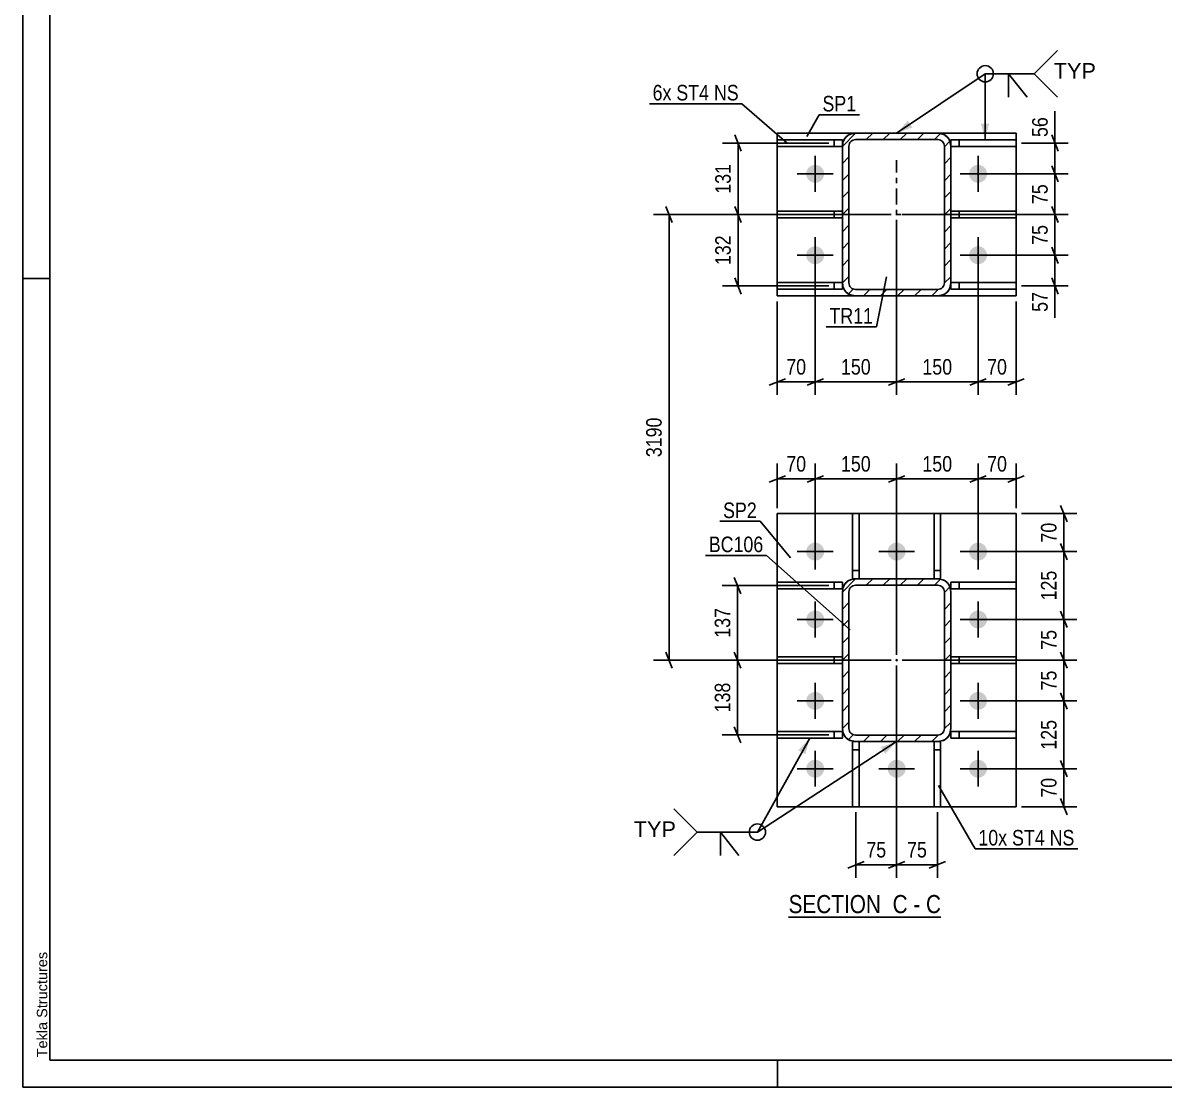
# Model space of a CAD drawing. Header units: millimetres. Extents: x -107 to 1082, y -577 to 264.
# Drawn here: x -107.2 to 103, y -577.5 to -381.4 of the extents above; entities that cross this region are included whole.
import ezdxf

# ---------------------------------------------------------------- set-up
doc = ezdxf.new("R2010")
doc.units = ezdxf.units.MM
doc.linetypes.add('DXK_LINE_DOT2', pattern=[3.9198, 1.9599, -1.9599])
doc.linetypes.add('DXK_LINE_DOT3', pattern=[5.9187, 2.979, -0.9799, 0.9799, -0.9799])
doc.styles.add('Arial', font='ARIAL.TTF', dxfattribs={"height": 0.2})
doc.styles.add('Arial Narrow', font='ARIALN.TTF', dxfattribs={"height": 0.2})

# ---------------------------------------------------------------- blocks, each defined once
blk = doc.blocks.new('Unknown-389677451-1162')
at = {"color": 5, "linetype": 'Continuous'}
for p, q in [((-107.23, 263.53), (-107.23, -577.47)), ((-102.23, 258.53), (-102.23, -572.47)), ((-102.23, -428.47), (-107.23, -428.47)), ((-102.23, -572.47), (1076.77, -572.47)), ((31.77, -577.47), (31.77, -572.47)), ((-107.23, -577.47), (1081.77, -577.47))]:
    blk.add_line(p, q, dxfattribs=at)
at = {"color": 174, "linetype": 'Continuous', "style": 'Arial'}
blk.add_text('Tekla Structures', height=1.9102, rotation=90, dxfattribs=at).set_placement((-102.73, -571.97))
blk = doc.blocks.new('Unknown-389677451-14 - 3828')
at = {"color": 6, "linetype": 'Continuous'}
blk.add_line((33.83, -546.16), (61.9, -546.16), dxfattribs=at)
at = {"color": 0, "linetype": 'Continuous'}
blk.add_wipeout([(51.94, -545.41), (51.94, -541.91), (33.83, -541.91), (33.83, -545.41)], dxfattribs=at)
at = {"color": 7, "linetype": 'Continuous', "style": 'Arial Narrow'}
blk.add_text('SECTION ', height=3.34, dxfattribs=at).set_placement((33.83, -545.41))
at = {"color": 0, "linetype": 'Continuous'}
blk.add_wipeout([(55.76, -545.41), (55.76, -541.91), (52.99, -541.91), (52.99, -545.41)], dxfattribs=at)
at = {"color": 7, "linetype": 'Continuous', "style": 'Arial Narrow'}
blk.add_text('C', height=3.34, dxfattribs=at).set_placement((52.99, -545.41))
at = {"color": 0, "linetype": 'Continuous'}
blk.add_wipeout([(58.09, -545.41), (58.09, -541.91), (56.81, -541.91), (56.81, -545.41)], dxfattribs=at)
at = {"color": 7, "linetype": 'Continuous', "style": 'Arial Narrow'}
blk.add_text('-', height=3.34, dxfattribs=at).set_placement((56.81, -545.41))
at = {"color": 0, "linetype": 'Continuous'}
blk.add_wipeout([(61.9, -545.41), (61.9, -541.91), (59.14, -541.91), (59.14, -545.41)], dxfattribs=at)
at = {"color": 7, "linetype": 'Continuous', "style": 'Arial Narrow'}
blk.add_text('C', height=3.34, dxfattribs=at).set_placement((59.14, -545.41))
blk = doc.blocks.new('Part-389677451-3911 - 3828')
at = {"linetype": 'Continuous'}
h = blk.add_hatch(dxfattribs=at)
h.set_pattern_fill('', scale=0.7, style=0, pattern_type=0)
h.set_pattern_definition([(45, (43.7263, -511.4086), (-1.57154, 1.57154), [])])
h.paths.add_polyline_path([(43.73, -486.21), (43.73, -511.41), (43.91, -512.33), (44.43, -513.11), (45.21, -513.63), (46.13, -513.81), (61.33, -513.81), (62.24, -513.63), (63.02, -513.11), (63.54, -512.33), (63.73, -511.41), (63.73, -486.21), (63.54, -485.29), (63.02, -484.51), (62.24, -483.99), (61.33, -483.81), (46.13, -483.81), (45.21, -483.99), (44.43, -484.51), (43.91, -485.29)])
h.paths.add_polyline_path([(45.28, -485.36), (45.67, -485.1), (46.13, -485.01), (61.33, -485.01), (61.79, -485.1), (62.17, -485.36), (62.43, -485.75), (62.53, -486.21), (62.53, -511.41), (62.43, -511.87), (62.17, -512.26), (61.79, -512.52), (61.33, -512.61), (46.13, -512.61), (45.67, -512.52), (45.28, -512.26), (45.02, -511.87), (44.93, -511.41), (44.93, -486.21), (45.02, -485.75)])
blk.add_hatch(color=30, dxfattribs=at).paths.add_polyline_path([(53.73, -498.91, -1), (53.73, -498.71, -1)])
at = {"color": 7, "linetype": 'DXK_LINE_DOT2'}
for p, q in [((43.73, -486.21), (43.91, -485.29)), ((45.21, -483.99), (46.13, -483.81)), ((46.13, -485.01), (45.67, -485.1)), ((46.13, -483.81), (61.33, -483.81)), ((46.13, -485.01), (61.33, -485.01)), ((61.33, -483.81), (62.24, -483.99)), ((61.79, -485.1), (61.33, -485.01)), ((63.54, -485.29), (63.73, -486.21)), ((43.73, -511.41), (43.73, -486.21)), ((45.02, -485.75), (44.93, -486.21)), ((44.93, -511.41), (44.93, -486.21)), ((62.53, -486.21), (62.43, -485.75)), ((62.53, -511.41), (62.53, -486.21)), ((63.73, -511.41), (63.73, -486.21)), ((43.91, -512.33), (43.73, -511.41)), ((44.93, -511.41), (45.02, -511.87)), ((45.67, -512.52), (46.13, -512.61)), ((46.13, -512.61), (61.33, -512.61)), ((61.33, -512.61), (61.79, -512.52)), ((62.43, -511.87), (62.53, -511.41)), ((63.73, -511.41), (63.54, -512.33)), ((46.13, -513.81), (45.21, -513.63)), ((46.13, -513.81), (61.33, -513.81)), ((62.24, -513.63), (61.33, -513.81))]:
    blk.add_line(p, q, dxfattribs=at)
at = {"color": 2, "linetype": 'Continuous'}
for p, q in [((43.91, -485.29), (43.73, -486.21)), ((46.13, -483.81), (45.21, -483.99)), ((45.67, -485.1), (46.13, -485.01)), ((46.13, -483.81), (61.33, -483.81)), ((46.13, -485.01), (61.33, -485.01)), ((62.24, -483.99), (61.33, -483.81)), ((61.33, -485.01), (61.79, -485.1)), ((63.73, -486.21), (63.54, -485.29)), ((43.73, -511.41), (43.73, -486.21)), ((44.93, -486.21), (45.02, -485.75)), ((44.93, -511.41), (44.93, -486.21)), ((62.43, -485.75), (62.53, -486.21)), ((62.53, -511.41), (62.53, -486.21)), ((63.73, -511.41), (63.73, -486.21)), ((43.73, -511.41), (43.91, -512.33)), ((45.02, -511.87), (44.93, -511.41)), ((46.13, -512.61), (45.67, -512.52)), ((46.13, -512.61), (61.33, -512.61)), ((61.79, -512.52), (61.33, -512.61)), ((62.53, -511.41), (62.43, -511.87)), ((63.54, -512.33), (63.73, -511.41)), ((45.21, -513.63), (46.13, -513.81)), ((46.13, -513.81), (61.33, -513.81)), ((61.33, -513.81), (62.24, -513.63))]:
    blk.add_line(p, q, dxfattribs=at)
at = {"color": 7, "linetype": 'DXK_LINE_DOT3'}
blk.add_line((53.73, -498.81), (53.73, -498.81), dxfattribs=at)
at = {"color": 30, "linetype": 'DXK_LINE_DOT3'}
blk.add_line((53.73, -498.81), (53.73, -498.81), dxfattribs=at)
at = {"color": 30, "linetype": 'Continuous'}
blk.add_circle((53.73, -498.81), 0.1, dxfattribs=at)
at = {"color": 7, "linetype": 'DXK_LINE_DOT2'}
for centre, radius, start, end in [((46.13, -486.21), 2.4, 112.5, 157.5), ((46.13, -486.21), 1.2, 112.5, 157.5), ((61.33, -486.21), 1.2, 22.5, 67.5), ((61.33, -486.21), 2.4, 22.5, 67.5), ((46.13, -511.41), 2.4, 202.5, 247.5), ((46.13, -511.41), 1.2, 202.5, 247.5), ((61.33, -511.41), 1.2, 292.5, 337.5), ((61.33, -511.41), 2.4, 292.5, 337.5)]:
    blk.add_arc(centre, radius, start, end, dxfattribs=at)
at = {"color": 2, "linetype": 'Continuous'}
for centre, radius, start, end in [((46.13, -486.21), 2.4, 112.5, 157.5), ((46.13, -486.21), 1.2, 112.5, 157.5), ((61.33, -486.21), 1.2, 22.5, 67.5), ((61.33, -486.21), 2.4, 22.5, 67.5), ((46.13, -511.41), 2.4, 202.5, 247.5), ((46.13, -511.41), 1.2, 202.5, 247.5), ((61.33, -511.41), 1.2, 292.5, 337.5), ((61.33, -511.41), 2.4, 292.5, 337.5)]:
    blk.add_arc(centre, radius, start, end, dxfattribs=at)
blk = doc.blocks.new('Bolt-389677451-3845 - 3828')
at = {"linetype": 'Continuous'}
for points in [[(37.08, -478.81, -1), (40.38, -478.81, -1)], [(52.08, -478.81, -1), (55.38, -478.81, -1)], [(67.08, -478.81, -1), (70.38, -478.81, -1)], [(37.08, -491.31, -1), (40.38, -491.31, -1)], [(67.08, -491.31, -1), (70.38, -491.31, -1)], [(37.08, -506.31, -1), (40.38, -506.31, -1)], [(67.08, -506.31, -1), (70.38, -506.31, -1)], [(37.08, -518.81, -1), (40.38, -518.81, -1)], [(52.08, -518.81, -1), (55.38, -518.81, -1)], [(67.08, -518.81, -1), (70.38, -518.81, -1)]]:
    blk.add_hatch(color=1, dxfattribs=at).paths.add_polyline_path(points)
at = {"color": 1, "linetype": 'Continuous'}
for p, q in [((38.73, -482.11), (38.73, -475.51)), ((53.73, -482.11), (53.73, -475.51)), ((68.73, -482.11), (68.73, -475.51)), ((42.03, -478.81), (35.43, -478.81)), ((57.03, -478.81), (50.43, -478.81)), ((72.03, -478.81), (65.43, -478.81)), ((38.73, -494.61), (38.73, -488.01)), ((68.73, -494.61), (68.73, -488.01)), ((42.03, -491.31), (35.43, -491.31)), ((72.03, -491.31), (65.43, -491.31)), ((38.73, -509.61), (38.73, -503.01)), ((68.73, -509.61), (68.73, -503.01)), ((42.03, -506.31), (35.43, -506.31)), ((72.03, -506.31), (65.43, -506.31)), ((38.73, -522.11), (38.73, -515.51)), ((53.73, -522.11), (53.73, -515.51)), ((68.73, -522.11), (68.73, -515.51)), ((42.03, -518.81), (35.43, -518.81)), ((57.03, -518.81), (50.43, -518.81)), ((72.03, -518.81), (65.43, -518.81))]:
    blk.add_line(p, q, dxfattribs=at)
blk = doc.blocks.new('Part-389677451-4036 - 3828')
at = {"color": 2, "linetype": 'Continuous'}
for p, q in [((60.63, -525.81), (60.63, -513.81)), ((61.83, -513.81), (61.33, -513.81)), ((61.83, -513.81), (61.83, -525.81)), ((61.83, -525.81), (60.63, -525.81))]:
    blk.add_line(p, q, dxfattribs=at)
at = {"color": 7, "linetype": 'DXK_LINE_DOT2'}
for p, q in [((61.33, -513.81), (60.63, -513.81)), ((60.63, -515.31), (61.83, -515.31))]:
    blk.add_line(p, q, dxfattribs=at)
blk = doc.blocks.new('Bolt-389677451-3844 - 3828')
at = {"linetype": 'Continuous'}
for points in [[(37.08, -409.21, -1), (40.38, -409.21, -1)], [(67.08, -409.21, -1), (70.38, -409.21, -1)], [(37.08, -424.21, -1), (40.38, -424.21, -1)], [(67.08, -424.21, -1), (70.38, -424.21, -1)]]:
    blk.add_hatch(color=1, dxfattribs=at).paths.add_polyline_path(points)
at = {"color": 1, "linetype": 'Continuous'}
for p, q in [((38.73, -412.51), (38.73, -405.91)), ((68.73, -412.51), (68.73, -405.91)), ((35.43, -409.21), (42.03, -409.21)), ((65.43, -409.21), (72.03, -409.21)), ((38.73, -427.51), (38.73, -420.91)), ((68.73, -427.51), (68.73, -420.91)), ((35.43, -424.21), (42.03, -424.21)), ((65.43, -424.21), (72.03, -424.21))]:
    blk.add_line(p, q, dxfattribs=at)
blk = doc.blocks.new('Part-389677451-3906 - 3828')
at = {"linetype": 'Continuous'}
h = blk.add_hatch(dxfattribs=at)
h.set_pattern_fill('', scale=0.7, style=0, pattern_type=0)
h.set_pattern_definition([(45, (43.7263, -429.3086), (-1.57154, 1.57154), [])])
h.paths.add_polyline_path([(43.73, -404.11), (43.73, -429.31), (43.91, -430.23), (44.43, -431.01), (45.21, -431.53), (46.13, -431.71), (61.33, -431.71), (62.24, -431.53), (63.02, -431.01), (63.54, -430.23), (63.73, -429.31), (63.73, -404.11), (63.54, -403.19), (63.02, -402.41), (62.24, -401.89), (61.33, -401.71), (46.13, -401.71), (45.21, -401.89), (44.43, -402.41), (43.91, -403.19)])
h.paths.add_polyline_path([(45.28, -403.26), (45.67, -403), (46.13, -402.91), (61.33, -402.91), (61.79, -403), (62.17, -403.26), (62.43, -403.65), (62.53, -404.11), (62.53, -429.31), (62.43, -429.77), (62.17, -430.16), (61.79, -430.42), (61.33, -430.51), (46.13, -430.51), (45.67, -430.42), (45.28, -430.16), (45.02, -429.77), (44.93, -429.31), (44.93, -404.11), (45.02, -403.65)])
at = {"color": 7, "linetype": 'DXK_LINE_DOT2'}
for p, q in [((43.73, -404.11), (43.91, -403.19)), ((45.02, -403.65), (44.93, -404.11)), ((45.21, -401.89), (46.13, -401.71)), ((46.13, -402.91), (45.67, -403)), ((46.13, -401.71), (61.33, -401.71)), ((46.13, -402.91), (61.33, -402.91)), ((61.33, -401.71), (62.24, -401.89)), ((61.79, -403), (61.33, -402.91)), ((62.53, -404.11), (62.43, -403.65)), ((63.54, -403.19), (63.73, -404.11)), ((43.73, -429.31), (43.73, -404.11)), ((44.93, -429.31), (44.93, -404.11)), ((62.53, -429.31), (62.53, -404.11)), ((63.73, -429.31), (63.73, -404.11)), ((43.91, -430.23), (43.73, -429.31)), ((44.93, -429.31), (45.02, -429.77)), ((45.67, -430.42), (46.13, -430.51)), ((46.13, -430.51), (61.33, -430.51)), ((61.33, -430.51), (61.79, -430.42)), ((62.43, -429.77), (62.53, -429.31)), ((63.73, -429.31), (63.54, -430.23)), ((46.13, -431.71), (45.21, -431.53)), ((46.13, -431.71), (61.33, -431.71)), ((62.24, -431.53), (61.33, -431.71))]:
    blk.add_line(p, q, dxfattribs=at)
at = {"color": 2, "linetype": 'Continuous'}
for p, q in [((43.91, -403.19), (43.73, -404.11)), ((44.93, -404.11), (45.02, -403.65)), ((46.13, -401.71), (45.21, -401.89)), ((45.67, -403), (46.13, -402.91)), ((46.13, -401.71), (61.33, -401.71)), ((46.13, -402.91), (61.33, -402.91)), ((62.24, -401.89), (61.33, -401.71)), ((61.33, -402.91), (61.79, -403)), ((62.43, -403.65), (62.53, -404.11)), ((63.73, -404.11), (63.54, -403.19)), ((43.73, -429.31), (43.73, -404.11)), ((44.93, -429.31), (44.93, -404.11)), ((62.53, -429.31), (62.53, -404.11)), ((63.73, -429.31), (63.73, -404.11)), ((43.73, -429.31), (43.91, -430.23)), ((45.02, -429.77), (44.93, -429.31)), ((46.13, -430.51), (45.67, -430.42)), ((46.13, -430.51), (61.33, -430.51)), ((61.79, -430.42), (61.33, -430.51)), ((62.53, -429.31), (62.43, -429.77)), ((63.54, -430.23), (63.73, -429.31)), ((45.21, -431.53), (46.13, -431.71)), ((46.13, -431.71), (61.33, -431.71)), ((61.33, -431.71), (62.24, -431.53))]:
    blk.add_line(p, q, dxfattribs=at)
at = {"color": 7, "linetype": 'DXK_LINE_DOT3'}
for p, q in [((53.73, -426.71), (53.73, -406.71)), ((43.73, -416.71), (63.73, -416.71))]:
    blk.add_line(p, q, dxfattribs=at)
at = {"color": 7, "linetype": 'DXK_LINE_DOT2'}
for centre, radius, start, end in [((46.13, -404.11), 2.4, 112.5, 157.5), ((46.13, -404.11), 1.2, 112.5, 157.5), ((61.33, -404.11), 1.2, 22.5, 67.5), ((61.33, -404.11), 2.4, 22.5, 67.5), ((46.13, -429.31), 2.4, 202.5, 247.5), ((46.13, -429.31), 1.2, 202.5, 247.5), ((61.33, -429.31), 1.2, 292.5, 337.5), ((61.33, -429.31), 2.4, 292.5, 337.5)]:
    blk.add_arc(centre, radius, start, end, dxfattribs=at)
at = {"color": 2, "linetype": 'Continuous'}
for centre, radius, start, end in [((46.13, -404.11), 2.4, 112.5, 157.5), ((46.13, -404.11), 1.2, 112.5, 157.5), ((61.33, -404.11), 1.2, 22.5, 67.5), ((61.33, -404.11), 2.4, 22.5, 67.5), ((46.13, -429.31), 2.4, 202.5, 247.5), ((46.13, -429.31), 1.2, 202.5, 247.5), ((61.33, -429.31), 1.2, 292.5, 337.5), ((61.33, -429.31), 2.4, 292.5, 337.5)]:
    blk.add_arc(centre, radius, start, end, dxfattribs=at)
blk = doc.blocks.new('Part-389677451-3938 - 3828')
at = {"color": 2, "linetype": 'Continuous'}
for p, q in [((75.73, -429.26), (63.73, -429.26)), ((63.73, -430.46), (63.73, -429.31)), ((75.73, -430.46), (63.73, -430.46)), ((75.73, -429.26), (75.73, -430.46))]:
    blk.add_line(p, q, dxfattribs=at)
at = {"color": 7, "linetype": 'DXK_LINE_DOT2'}
for p, q in [((63.73, -429.31), (63.73, -429.26)), ((63.73, -429.26), (63.73, -429.31)), ((65.23, -430.46), (65.23, -429.26))]:
    blk.add_line(p, q, dxfattribs=at)
blk = doc.blocks.new('Part-389677451-3943 - 3828')
at = {"color": 2, "linetype": 'Continuous'}
for p, q in [((75.73, -402.96), (63.73, -402.96)), ((63.73, -402.96), (63.73, -404.11)), ((75.73, -402.96), (75.73, -404.16)), ((75.73, -404.16), (63.73, -404.16))]:
    blk.add_line(p, q, dxfattribs=at)
at = {"color": 7, "linetype": 'DXK_LINE_DOT2'}
for p, q in [((65.23, -404.16), (65.23, -402.96)), ((63.73, -404.11), (63.73, -404.16))]:
    blk.add_line(p, q, dxfattribs=at)
blk = doc.blocks.new('Part-389677451-3948 - 3828')
at = {"color": 2, "linetype": 'Continuous'}
for p, q in [((75.73, -416.11), (63.73, -416.11)), ((75.73, -416.11), (75.73, -417.31)), ((75.73, -417.31), (63.73, -417.31))]:
    blk.add_line(p, q, dxfattribs=at)
at = {"color": 7, "linetype": 'DXK_LINE_DOT2'}
for p, q in [((63.73, -417.31), (63.73, -416.11)), ((65.23, -417.31), (65.23, -416.11))]:
    blk.add_line(p, q, dxfattribs=at)
blk = doc.blocks.new('Part-389677451-3953 - 3828')
at = {"color": 2, "linetype": 'Continuous'}
for p, q in [((31.73, -430.46), (31.73, -429.26)), ((31.73, -429.26), (43.73, -429.26)), ((31.73, -430.46), (43.73, -430.46)), ((43.73, -430.46), (43.73, -429.31))]:
    blk.add_line(p, q, dxfattribs=at)
at = {"color": 7, "linetype": 'DXK_LINE_DOT2'}
for p, q in [((42.23, -430.46), (42.23, -429.26)), ((43.73, -429.31), (43.73, -429.26)), ((43.73, -429.26), (43.73, -429.31))]:
    blk.add_line(p, q, dxfattribs=at)
blk = doc.blocks.new('Part-389677451-3958 - 3828')
at = {"color": 2, "linetype": 'Continuous'}
for p, q in [((31.73, -404.16), (31.73, -402.96)), ((31.73, -402.96), (43.73, -402.96)), ((43.73, -402.96), (43.73, -404.11)), ((31.73, -404.16), (43.73, -404.16))]:
    blk.add_line(p, q, dxfattribs=at)
at = {"color": 7, "linetype": 'DXK_LINE_DOT2'}
for p, q in [((42.23, -404.16), (42.23, -402.96)), ((43.73, -404.11), (43.73, -404.16))]:
    blk.add_line(p, q, dxfattribs=at)
blk = doc.blocks.new('Part-389677451-3963 - 3828')
at = {"color": 2, "linetype": 'Continuous'}
for p, q in [((31.73, -417.31), (31.73, -416.11)), ((31.73, -416.11), (43.73, -416.11)), ((31.73, -417.31), (43.73, -417.31))]:
    blk.add_line(p, q, dxfattribs=at)
at = {"color": 7, "linetype": 'DXK_LINE_DOT2'}
for p, q in [((42.23, -417.31), (42.23, -416.11)), ((43.73, -417.31), (43.73, -416.11))]:
    blk.add_line(p, q, dxfattribs=at)
blk = doc.blocks.new('Part-389677451-3991 - 3828')
at = {"color": 2, "linetype": 'Continuous'}
for p, q in [((75.73, -484.46), (63.73, -484.46)), ((63.73, -485.66), (63.73, -484.46)), ((75.73, -484.46), (75.73, -485.66)), ((75.73, -485.66), (63.73, -485.66))]:
    blk.add_line(p, q, dxfattribs=at)
at = {"color": 7, "linetype": 'DXK_LINE_DOT2'}
blk.add_line((65.23, -485.66), (65.23, -484.46), dxfattribs=at)
blk = doc.blocks.new('Part-389677451-3996 - 3828')
at = {"color": 2, "linetype": 'Continuous'}
for p, q in [((75.73, -511.96), (63.73, -511.96)), ((63.73, -513.16), (63.73, -511.96)), ((75.73, -511.96), (75.73, -513.16)), ((75.73, -513.16), (63.73, -513.16))]:
    blk.add_line(p, q, dxfattribs=at)
at = {"color": 7, "linetype": 'DXK_LINE_DOT2'}
blk.add_line((65.23, -513.16), (65.23, -511.96), dxfattribs=at)
blk = doc.blocks.new('Part-389677451-4001 - 3828')
at = {"color": 2, "linetype": 'Continuous'}
for p, q in [((75.73, -498.21), (63.73, -498.21)), ((75.73, -498.21), (75.73, -499.41)), ((75.73, -499.41), (63.73, -499.41))]:
    blk.add_line(p, q, dxfattribs=at)
at = {"color": 7, "linetype": 'DXK_LINE_DOT2'}
for p, q in [((63.73, -499.41), (63.73, -498.21)), ((65.23, -499.41), (65.23, -498.21))]:
    blk.add_line(p, q, dxfattribs=at)
blk = doc.blocks.new('Part-389677451-4006 - 3828')
at = {"color": 2, "linetype": 'Continuous'}
for p, q in [((31.73, -485.66), (31.73, -484.46)), ((31.73, -484.46), (43.73, -484.46)), ((43.73, -485.66), (43.73, -484.46)), ((31.73, -485.66), (43.73, -485.66))]:
    blk.add_line(p, q, dxfattribs=at)
at = {"color": 7, "linetype": 'DXK_LINE_DOT2'}
blk.add_line((42.23, -485.66), (42.23, -484.46), dxfattribs=at)
blk = doc.blocks.new('Part-389677451-4011 - 3828')
at = {"color": 2, "linetype": 'Continuous'}
for p, q in [((31.73, -513.16), (31.73, -511.96)), ((31.73, -511.96), (43.73, -511.96)), ((43.73, -513.16), (43.73, -511.96)), ((31.73, -513.16), (43.73, -513.16))]:
    blk.add_line(p, q, dxfattribs=at)
at = {"color": 7, "linetype": 'DXK_LINE_DOT2'}
blk.add_line((42.23, -513.16), (42.23, -511.96), dxfattribs=at)
blk = doc.blocks.new('Part-389677451-4016 - 3828')
at = {"color": 2, "linetype": 'Continuous'}
for p, q in [((31.73, -499.41), (31.73, -498.21)), ((31.73, -498.21), (43.73, -498.21)), ((31.73, -499.41), (43.73, -499.41))]:
    blk.add_line(p, q, dxfattribs=at)
at = {"color": 7, "linetype": 'DXK_LINE_DOT2'}
for p, q in [((42.23, -499.41), (42.23, -498.21)), ((43.73, -499.41), (43.73, -498.21))]:
    blk.add_line(p, q, dxfattribs=at)
blk = doc.blocks.new('Part-389677451-4021 - 3828')
at = {"color": 2, "linetype": 'Continuous'}
for p, q in [((45.63, -483.81), (45.63, -471.81)), ((45.63, -471.81), (46.83, -471.81)), ((46.83, -483.81), (46.83, -471.81)), ((45.63, -483.81), (46.13, -483.81))]:
    blk.add_line(p, q, dxfattribs=at)
at = {"color": 7, "linetype": 'DXK_LINE_DOT2'}
for p, q in [((45.63, -482.31), (46.83, -482.31)), ((46.13, -483.81), (46.83, -483.81))]:
    blk.add_line(p, q, dxfattribs=at)
blk = doc.blocks.new('Part-389677451-4026 - 3828')
at = {"color": 2, "linetype": 'Continuous'}
for p, q in [((60.63, -483.81), (60.63, -471.81)), ((60.63, -471.81), (61.83, -471.81)), ((61.83, -471.81), (61.83, -483.81)), ((61.83, -483.81), (61.33, -483.81))]:
    blk.add_line(p, q, dxfattribs=at)
at = {"color": 7, "linetype": 'DXK_LINE_DOT2'}
for p, q in [((60.63, -482.31), (61.83, -482.31)), ((61.33, -483.81), (60.63, -483.81))]:
    blk.add_line(p, q, dxfattribs=at)
blk = doc.blocks.new('Part-389677451-4031 - 3828')
at = {"color": 2, "linetype": 'Continuous'}
for p, q in [((45.63, -525.81), (45.63, -513.81)), ((45.63, -513.81), (46.13, -513.81)), ((46.83, -513.81), (46.83, -525.81)), ((46.83, -525.81), (45.63, -525.81))]:
    blk.add_line(p, q, dxfattribs=at)
at = {"color": 7, "linetype": 'DXK_LINE_DOT2'}
for p, q in [((46.13, -513.81), (46.83, -513.81)), ((45.63, -515.31), (46.83, -515.31))]:
    blk.add_line(p, q, dxfattribs=at)
blk = doc.blocks.new('Part-389677451-4041 - 3828')
at = {"color": 2, "linetype": 'Continuous'}
for p, q in [((31.73, -431.71), (31.73, -401.71)), ((31.73, -401.71), (46.13, -401.71)), ((75.73, -401.71), (61.33, -401.71)), ((75.73, -431.71), (75.73, -401.71)), ((31.73, -431.71), (46.13, -431.71)), ((75.73, -431.71), (61.33, -431.71))]:
    blk.add_line(p, q, dxfattribs=at)
at = {"color": 7, "linetype": 'DXK_LINE_DOT2'}
for p, q in [((46.13, -401.71), (61.33, -401.71)), ((61.33, -431.71), (46.13, -431.71))]:
    blk.add_line(p, q, dxfattribs=at)
blk = doc.blocks.new('Part-389677451-4042 - 3828')
at = {"color": 2, "linetype": 'Continuous'}
for p, q in [((31.73, -525.81), (31.73, -471.81)), ((75.73, -471.81), (31.73, -471.81)), ((75.73, -525.81), (75.73, -471.81)), ((75.73, -525.81), (31.73, -525.81))]:
    blk.add_line(p, q, dxfattribs=at)
blk = doc.blocks.new('StraightDimension-389677451-37053 - 3828')
at = {"color": 7, "linetype": 'Continuous'}
for p, q in [((83.93, -497.31), (85.13, -500.31)), ((54.73, -498.81), (86.93, -498.81)), ((84.53, -506.31), (84.53, -498.81)), ((69.73, -506.31), (86.93, -506.31)), ((85.13, -507.81), (83.93, -504.81))]:
    blk.add_line(p, q, dxfattribs=at)
at = {"color": 0}
blk.add_wipeout([(83.78, -500.13), (79.58, -500.13), (79.58, -504.99), (83.78, -504.99)], dxfattribs=at)
at = {"color": 3, "style": 'Arial Narrow'}
blk.add_text('75', height=2.863, rotation=90.0002, dxfattribs=at).set_placement((83.18, -504.39))
blk = doc.blocks.new('StraightDimension-389677451-37051 - 3828')
at = {"color": 7, "linetype": 'Continuous'}
for p, q in [((69.73, -478.81), (86.93, -478.81)), ((85.13, -480.31), (83.93, -477.31)), ((84.53, -491.31), (84.53, -478.81)), ((83.93, -489.81), (85.13, -492.81)), ((69.73, -491.31), (86.93, -491.31))]:
    blk.add_line(p, q, dxfattribs=at)
at = {"color": 0}
blk.add_wipeout([(83.78, -481.72), (79.58, -481.72), (79.58, -488.4), (83.78, -488.4)], dxfattribs=at)
at = {"color": 3, "style": 'Arial Narrow'}
blk.add_text('125', height=2.863, rotation=90.0002, dxfattribs=at).set_placement((83.18, -487.8))
blk = doc.blocks.new('StraightDimension-389677451-4155 - 3828')
at = {"color": 7, "linetype": 'Continuous'}
for p, q in [((38.73, -425.21), (38.73, -449.95)), ((31.73, -432.71), (31.73, -449.95)), ((30.23, -448.15), (33.23, -446.95)), ((31.73, -447.55), (38.73, -447.55)), ((40.23, -446.95), (37.23, -448.15))]:
    blk.add_line(p, q, dxfattribs=at)
at = {"color": 0}
blk.add_wipeout([(37.65, -446.8), (37.65, -442.6), (32.8, -442.6), (32.8, -446.8)], dxfattribs=at)
at = {"color": 3, "style": 'Arial Narrow'}
blk.add_text('70', height=2.863, dxfattribs=at).set_placement((33.4, -446.2))
blk = doc.blocks.new('StraightDimension-389677451-4166 - 3828')
at = {"color": 7, "linetype": 'Continuous'}
for p, q in [((12.4, -418.21), (11.2, -415.21)), ((52.73, -416.71), (8.95, -416.71)), ((11.8, -498.81), (11.8, -416.71)), ((11.2, -497.31), (12.4, -500.31)), ((42.73, -498.81), (8.95, -498.81))]:
    blk.add_line(p, q, dxfattribs=at)
at = {"color": 0}
blk.add_wipeout([(11.05, -453.5), (6.85, -453.5), (6.85, -462.01), (11.05, -462.01)], dxfattribs=at)
at = {"color": 3, "style": 'Arial Narrow'}
blk.add_text('3190', height=2.863, rotation=90.0002, dxfattribs=at).set_placement((10.45, -461.41))
blk = doc.blocks.new('StraightDimension-389677451-36983 - 3828')
at = {"color": 7, "linetype": 'Continuous'}
for p, q in [((53.73, -499.81), (53.73, -538.91)), ((46.23, -526.81), (46.23, -538.91)), ((44.73, -537.11), (47.73, -535.91)), ((55.23, -535.91), (52.23, -537.11)), ((46.23, -536.51), (53.73, -536.51))]:
    blk.add_line(p, q, dxfattribs=at)
at = {"color": 0}
blk.add_wipeout([(52.4, -535.76), (52.4, -531.56), (47.55, -531.56), (47.55, -535.76)], dxfattribs=at)
at = {"color": 3, "style": 'Arial Narrow'}
blk.add_text('75', height=2.863, dxfattribs=at).set_placement((48.15, -535.16))
blk = doc.blocks.new('StraightDimension-389677451-37122 - 3828')
at = {"color": 7, "linetype": 'Continuous'}
for p, q in [((68.73, -477.81), (68.73, -462.57)), ((75.73, -470.81), (75.73, -462.57)), ((67.23, -466.02), (70.23, -464.82)), ((68.73, -465.42), (75.73, -465.42)), ((77.23, -464.82), (74.23, -466.02))]:
    blk.add_line(p, q, dxfattribs=at)
at = {"color": 0}
blk.add_wipeout([(74.65, -464.67), (74.65, -460.47), (69.8, -460.47), (69.8, -464.67)], dxfattribs=at)
at = {"color": 3, "style": 'Arial Narrow'}
blk.add_text('70', height=2.863, dxfattribs=at).set_placement((70.4, -464.07))
blk = doc.blocks.new('StraightDimension-389677451-37123 - 3828')
at = {"color": 7, "linetype": 'Continuous'}
for p, q in [((53.73, -497.81), (53.73, -462.57)), ((68.73, -477.81), (68.73, -462.57)), ((55.23, -464.82), (52.23, -466.02)), ((53.73, -465.42), (68.73, -465.42)), ((67.23, -466.02), (70.23, -464.82))]:
    blk.add_line(p, q, dxfattribs=at)
at = {"color": 0}
blk.add_wipeout([(64.57, -464.67), (64.57, -460.47), (57.88, -460.47), (57.88, -464.67)], dxfattribs=at)
at = {"color": 3, "style": 'Arial Narrow'}
blk.add_text('150', height=2.863, dxfattribs=at).set_placement((58.48, -464.07))
blk = doc.blocks.new('StraightDimension-389677451-37790 - 3828')
at = {"color": 7, "linetype": 'Continuous'}
for p, q in [((25.03, -500.31), (23.83, -497.31)), ((52.73, -498.81), (21.58, -498.81)), ((24.43, -512.56), (24.43, -498.81)), ((41.23, -512.56), (21.58, -512.56)), ((23.83, -511.06), (25.03, -514.06))]:
    blk.add_line(p, q, dxfattribs=at)
at = {"color": 0}
blk.add_wipeout([(23.68, -502.34), (19.48, -502.34), (19.48, -509.03), (23.68, -509.03)], dxfattribs=at)
at = {"color": 3, "style": 'Arial Narrow'}
blk.add_text('138', height=2.863, rotation=90.0002, dxfattribs=at).set_placement((23.08, -508.43))
blk = doc.blocks.new('StraightDimension-389677451-37332 - 3828')
at = {"color": 7, "linetype": 'Continuous'}
for p, q in [((76.73, -403.56), (85.3, -403.56)), ((82.3, -402.06), (83.5, -405.06)), ((82.9, -409.21), (82.9, -403.56)), ((83.5, -410.71), (82.3, -407.71)), ((69.73, -409.21), (85.3, -409.21))]:
    blk.add_line(p, q, dxfattribs=at)
at = {"color": 0}
blk.add_wipeout([(82.15, -398.18), (77.95, -398.18), (77.95, -403.03), (82.15, -403.03)], dxfattribs=at)
at = {"color": 7, "linetype": 'Continuous'}
blk.add_line((82.9, -403.56), (82.9, -397.65), dxfattribs=at)
blk.add_line((82.9, -403.56), (82.9, -397.65), dxfattribs=at)
at = {"color": 3, "style": 'Arial Narrow'}
blk.add_text('56', height=2.863, rotation=90.0002, dxfattribs=at).set_placement((81.55, -402.43))
blk = doc.blocks.new('StraightDimension-389677451-4138 - 3828')
at = {"color": 7, "linetype": 'Continuous'}
for p, q in [((53.73, -417.71), (53.73, -449.95)), ((38.73, -425.21), (38.73, -449.95)), ((40.23, -446.95), (37.23, -448.15)), ((38.73, -447.55), (53.73, -447.55)), ((52.23, -448.15), (55.23, -446.95))]:
    blk.add_line(p, q, dxfattribs=at)
at = {"color": 0}
blk.add_wipeout([(49.57, -446.8), (49.57, -442.6), (42.88, -442.6), (42.88, -446.8)], dxfattribs=at)
at = {"color": 3, "style": 'Arial Narrow'}
blk.add_text('150', height=2.863, dxfattribs=at).set_placement((43.48, -446.2))
blk = doc.blocks.new('StraightDimension-389677451-37585 - 3828')
at = {"color": 7, "linetype": 'Continuous'}
for p, q in [((41.23, -403.56), (21.67, -403.56)), ((25.12, -405.06), (23.92, -402.06)), ((24.52, -416.71), (24.52, -403.56)), ((23.92, -415.21), (25.12, -418.21)), ((52.73, -416.71), (21.67, -416.71))]:
    blk.add_line(p, q, dxfattribs=at)
at = {"color": 0}
blk.add_wipeout([(23.77, -406.79), (19.57, -406.79), (19.57, -413.48), (23.77, -413.48)], dxfattribs=at)
at = {"color": 3, "style": 'Arial Narrow'}
blk.add_text('131', height=2.863, rotation=90.0002, dxfattribs=at).set_placement((23.17, -412.88))
blk = doc.blocks.new('StraightDimension-389677451-4111 - 3828')
at = {"color": 7, "linetype": 'Continuous'}
for p, q in [((68.73, -425.21), (68.73, -449.95)), ((75.73, -432.71), (75.73, -449.95)), ((67.23, -448.15), (70.23, -446.95)), ((68.73, -447.55), (75.73, -447.55)), ((77.23, -446.95), (74.23, -448.15))]:
    blk.add_line(p, q, dxfattribs=at)
at = {"color": 0}
blk.add_wipeout([(74.65, -446.8), (74.65, -442.6), (69.8, -442.6), (69.8, -446.8)], dxfattribs=at)
at = {"color": 3, "style": 'Arial Narrow'}
blk.add_text('70', height=2.863, dxfattribs=at).set_placement((70.4, -446.2))
blk = doc.blocks.new('StraightDimension-389677451-4121 - 3828')
at = {"color": 7, "linetype": 'Continuous'}
for p, q in [((53.73, -417.71), (53.73, -449.95)), ((68.73, -425.21), (68.73, -449.95)), ((55.23, -446.95), (52.23, -448.15)), ((53.73, -447.55), (68.73, -447.55)), ((67.23, -448.15), (70.23, -446.95))]:
    blk.add_line(p, q, dxfattribs=at)
at = {"color": 0}
blk.add_wipeout([(64.57, -446.8), (64.57, -442.6), (57.88, -442.6), (57.88, -446.8)], dxfattribs=at)
at = {"color": 3, "style": 'Arial Narrow'}
blk.add_text('150', height=2.863, dxfattribs=at).set_placement((58.48, -446.2))
blk = doc.blocks.new('StraightDimension-389677451-36982 - 3828')
at = {"color": 7, "linetype": 'Continuous'}
for p, q in [((53.73, -499.81), (53.73, -538.91)), ((61.23, -526.81), (61.23, -538.91)), ((52.23, -537.11), (55.23, -535.91)), ((62.73, -535.91), (59.73, -537.11)), ((53.73, -536.51), (61.23, -536.51))]:
    blk.add_line(p, q, dxfattribs=at)
at = {"color": 0}
blk.add_wipeout([(59.9, -535.76), (59.9, -531.56), (55.05, -531.56), (55.05, -535.76)], dxfattribs=at)
at = {"color": 3, "style": 'Arial Narrow'}
blk.add_text('75', height=2.863, dxfattribs=at).set_placement((55.65, -535.16))
blk = doc.blocks.new('StraightDimension-389677451-37050 - 3828')
at = {"color": 7, "linetype": 'Continuous'}
for p, q in [((83.93, -470.31), (85.13, -473.31)), ((76.73, -471.81), (86.93, -471.81)), ((84.53, -478.81), (84.53, -471.81)), ((69.73, -478.81), (86.93, -478.81)), ((85.13, -480.31), (83.93, -477.31))]:
    blk.add_line(p, q, dxfattribs=at)
at = {"color": 0}
blk.add_wipeout([(83.78, -472.88), (79.58, -472.88), (79.58, -477.74), (83.78, -477.74)], dxfattribs=at)
at = {"color": 3, "style": 'Arial Narrow'}
blk.add_text('70', height=2.863, rotation=90.0002, dxfattribs=at).set_placement((83.18, -477.14))
blk = doc.blocks.new('StraightDimension-389677451-37052 - 3828')
at = {"color": 7, "linetype": 'Continuous'}
for p, q in [((83.93, -489.81), (85.13, -492.81)), ((69.73, -491.31), (86.93, -491.31)), ((84.53, -498.81), (84.53, -491.31)), ((85.13, -500.31), (83.93, -497.31)), ((54.73, -498.81), (86.93, -498.81))]:
    blk.add_line(p, q, dxfattribs=at)
at = {"color": 0}
blk.add_wipeout([(83.78, -492.63), (79.58, -492.63), (79.58, -497.49), (83.78, -497.49)], dxfattribs=at)
at = {"color": 3, "style": 'Arial Narrow'}
blk.add_text('75', height=2.863, rotation=90.0002, dxfattribs=at).set_placement((83.18, -496.89))
blk = doc.blocks.new('StraightDimension-389677451-37125 - 3828')
at = {"color": 7, "linetype": 'Continuous'}
for p, q in [((31.73, -470.81), (31.73, -462.57)), ((38.73, -477.81), (38.73, -462.57)), ((30.23, -466.02), (33.23, -464.82)), ((31.73, -465.42), (38.73, -465.42)), ((40.23, -464.82), (37.23, -466.02))]:
    blk.add_line(p, q, dxfattribs=at)
at = {"color": 0}
blk.add_wipeout([(37.65, -464.67), (37.65, -460.47), (32.8, -460.47), (32.8, -464.67)], dxfattribs=at)
at = {"color": 3, "style": 'Arial Narrow'}
blk.add_text('70', height=2.863, dxfattribs=at).set_placement((33.4, -464.07))
blk = doc.blocks.new('StraightDimension-389677451-37054 - 3828')
at = {"color": 7, "linetype": 'Continuous'}
for p, q in [((69.73, -506.31), (86.93, -506.31)), ((83.93, -504.81), (85.13, -507.81)), ((84.53, -518.81), (84.53, -506.31)), ((69.73, -518.81), (86.93, -518.81)), ((85.13, -520.31), (83.93, -517.31))]:
    blk.add_line(p, q, dxfattribs=at)
at = {"color": 0}
blk.add_wipeout([(83.78, -509.22), (79.58, -509.22), (79.58, -515.9), (83.78, -515.9)], dxfattribs=at)
at = {"color": 3, "style": 'Arial Narrow'}
blk.add_text('125', height=2.863, rotation=90.0002, dxfattribs=at).set_placement((83.18, -515.3))
blk = doc.blocks.new('StraightDimension-389677451-37055 - 3828')
at = {"color": 7, "linetype": 'Continuous'}
for p, q in [((69.73, -518.81), (86.93, -518.81)), ((83.93, -517.31), (85.13, -520.31)), ((84.53, -525.81), (84.53, -518.81)), ((85.13, -527.31), (83.93, -524.31)), ((76.73, -525.81), (86.93, -525.81))]:
    blk.add_line(p, q, dxfattribs=at)
at = {"color": 0}
blk.add_wipeout([(83.78, -519.88), (79.58, -519.88), (79.58, -524.74), (83.78, -524.74)], dxfattribs=at)
at = {"color": 3, "style": 'Arial Narrow'}
blk.add_text('70', height=2.863, rotation=90.0002, dxfattribs=at).set_placement((83.18, -524.14))
blk = doc.blocks.new('StraightDimension-389677451-37124 - 3828')
at = {"color": 7, "linetype": 'Continuous'}
for p, q in [((38.73, -477.81), (38.73, -462.57)), ((53.73, -497.81), (53.73, -462.57)), ((40.23, -464.82), (37.23, -466.02)), ((38.73, -465.42), (53.73, -465.42)), ((52.23, -466.02), (55.23, -464.82))]:
    blk.add_line(p, q, dxfattribs=at)
at = {"color": 0}
blk.add_wipeout([(49.57, -464.67), (49.57, -460.47), (42.88, -460.47), (42.88, -464.67)], dxfattribs=at)
at = {"color": 3, "style": 'Arial Narrow'}
blk.add_text('150', height=2.863, dxfattribs=at).set_placement((43.48, -464.07))
blk = doc.blocks.new('StraightDimension-389677451-37333 - 3828')
at = {"color": 7, "linetype": 'Continuous'}
for p, q in [((82.3, -407.71), (83.5, -410.71)), ((69.73, -409.21), (85.3, -409.21)), ((82.9, -416.71), (82.9, -409.21)), ((83.5, -418.21), (82.3, -415.21)), ((54.73, -416.71), (85.3, -416.71))]:
    blk.add_line(p, q, dxfattribs=at)
at = {"color": 0}
blk.add_wipeout([(82.15, -410.53), (77.95, -410.53), (77.95, -415.39), (82.15, -415.39)], dxfattribs=at)
at = {"color": 3, "style": 'Arial Narrow'}
blk.add_text('75', height=2.863, rotation=90.0002, dxfattribs=at).set_placement((81.55, -414.79))
blk = doc.blocks.new('StraightDimension-389677451-37334 - 3828')
at = {"color": 7, "linetype": 'Continuous'}
for p, q in [((82.3, -415.21), (83.5, -418.21)), ((54.73, -416.71), (85.3, -416.71)), ((82.9, -424.21), (82.9, -416.71)), ((69.73, -424.21), (85.3, -424.21)), ((83.5, -425.71), (82.3, -422.71))]:
    blk.add_line(p, q, dxfattribs=at)
at = {"color": 0}
blk.add_wipeout([(82.15, -418.03), (77.95, -418.03), (77.95, -422.89), (82.15, -422.89)], dxfattribs=at)
at = {"color": 3, "style": 'Arial Narrow'}
blk.add_text('75', height=2.863, rotation=90.0002, dxfattribs=at).set_placement((81.55, -422.29))
blk = doc.blocks.new('StraightDimension-389677451-37586 - 3828')
at = {"color": 7, "linetype": 'Continuous'}
for p, q in [((25.12, -418.21), (23.92, -415.21)), ((52.73, -416.71), (21.67, -416.71)), ((24.52, -429.86), (24.52, -416.71)), ((23.92, -428.36), (25.12, -431.36)), ((41.23, -429.86), (21.67, -429.86))]:
    blk.add_line(p, q, dxfattribs=at)
at = {"color": 0}
blk.add_wipeout([(23.77, -419.94), (19.57, -419.94), (19.57, -426.63), (23.77, -426.63)], dxfattribs=at)
at = {"color": 3, "style": 'Arial Narrow'}
blk.add_text('132', height=2.863, rotation=90.0002, dxfattribs=at).set_placement((23.17, -426.03))
blk = doc.blocks.new('StraightDimension-389677451-37335 - 3828')
at = {"color": 7, "linetype": 'Continuous'}
for p, q in [((69.73, -424.21), (85.3, -424.21)), ((82.3, -422.71), (83.5, -425.71)), ((82.9, -429.86), (82.9, -424.21)), ((83.5, -431.36), (82.3, -428.36)), ((76.73, -429.86), (85.3, -429.86))]:
    blk.add_line(p, q, dxfattribs=at)
at = {"color": 0}
blk.add_wipeout([(82.15, -430.38), (77.95, -430.38), (77.95, -435.24), (82.15, -435.24)], dxfattribs=at)
at = {"color": 7, "linetype": 'Continuous'}
blk.add_line((82.9, -429.86), (82.9, -435.76), dxfattribs=at)
blk.add_line((82.9, -429.86), (82.9, -435.76), dxfattribs=at)
at = {"color": 3, "style": 'Arial Narrow'}
blk.add_text('57', height=2.863, rotation=90.0002, dxfattribs=at).set_placement((81.55, -434.64))
blk = doc.blocks.new('StraightDimension-389677451-37789 - 3828')
at = {"color": 7, "linetype": 'Continuous'}
for p, q in [((41.23, -485.06), (21.58, -485.06)), ((25.03, -486.56), (23.83, -483.56)), ((24.43, -498.81), (24.43, -485.06)), ((23.83, -497.31), (25.03, -500.31)), ((52.73, -498.81), (21.58, -498.81))]:
    blk.add_line(p, q, dxfattribs=at)
at = {"color": 0}
blk.add_wipeout([(23.68, -488.59), (19.48, -488.59), (19.48, -495.28), (23.68, -495.28)], dxfattribs=at)
at = {"color": 3, "style": 'Arial Narrow'}
blk.add_text('137', height=2.863, rotation=90.0002, dxfattribs=at).set_placement((23.08, -494.68))
blk = doc.blocks.new('Mark-389677451-4037 - 3828')
at = {"color": 0}
blk.add_wipeout([(46.28, -397.72), (46.28, -394.72), (40.07, -394.72), (40.07, -397.72)], dxfattribs=at)
blk.add_wipeout([(46.28, -397.72), (46.28, -394.72), (40.07, -394.72), (40.07, -397.72)], dxfattribs=at)
at = {"color": 30, "linetype": 'Continuous'}
for p, q in [((37.18, -402.36), (39.47, -398.32)), ((39.47, -398.32), (46.88, -398.32))]:
    blk.add_line(p, q, dxfattribs=at)
at = {"color": 3, "style": 'Arial Narrow'}
blk.add_text('SP1', height=2.863, dxfattribs=at).set_placement((40.07, -397.72))
blk = doc.blocks.new('Mark-389677451-3902 - 3828')
at = {"color": 0}
blk.add_wipeout([(49.4, -436.81), (49.4, -433.81), (41.36, -433.81), (41.36, -436.81)], dxfattribs=at)
blk.add_wipeout([(49.4, -436.81), (49.4, -433.81), (41.36, -433.81), (41.36, -436.81)], dxfattribs=at)
at = {"color": 30, "linetype": 'Continuous'}
for p in [(51.84, -428.18), (40.76, -437.41)]:
    blk.add_line(p, (50, -437.41), dxfattribs=at)
at = {"color": 3, "style": 'Arial Narrow'}
blk.add_text('TR11', height=2.863, dxfattribs=at).set_placement((41.36, -436.81))
blk = doc.blocks.new('Mark-389677451-3907 - 3828')
at = {"color": 0}
blk.add_wipeout([(29.18, -478.91), (29.18, -475.91), (19.13, -475.91), (19.13, -478.91)], dxfattribs=at)
blk.add_wipeout([(29.18, -478.91), (29.18, -475.91), (19.13, -475.91), (19.13, -478.91)], dxfattribs=at)
at = {"color": 30, "linetype": 'Continuous'}
for p in [(18.53, -479.51), (45.16, -493.21)]:
    blk.add_line(p, (29.78, -479.51), dxfattribs=at)
at = {"color": 3, "style": 'Arial Narrow'}
blk.add_text('BC106', height=2.863, dxfattribs=at).set_placement((19.13, -478.91))
blk = doc.blocks.new('WeldMark-389677451-24025 - 3828')
at = {"linetype": 'Continuous'}
for points in [[(35.61, -515.41), (37.73, -513.16), (36.92, -516.14)], [(50.8, -514.81), (53.73, -513.81), (51.62, -516.07)]]:
    blk.add_hatch(color=30, dxfattribs=at).paths.add_polyline_path(points)
at = {"color": 30, "linetype": 'Continuous'}
for p in [(37.73, -513.16), (53.73, -513.81), (16.98, -530.48)]:
    blk.add_line(p, (28.08, -530.48), dxfattribs=at)
at = {"color": 3, "linetype": 'Continuous'}
for q in [(24.69, -534.76), (21.26, -534.76)]:
    blk.add_line((21.26, -530.48), q, dxfattribs=at)
for start, end in [(90, 270), (270, 90)]:
    blk.add_arc((28.08, -530.48), 1.5, start, end, dxfattribs=at)
at = {"color": 0, "linetype": 'Continuous'}
blk.add_wipeout([(13.08, -531.38), (13.08, -528.38), (5.3, -528.38), (5.3, -531.38)], dxfattribs=at)
blk.add_wipeout([(13.08, -531.38), (13.08, -528.38), (5.3, -528.38), (5.3, -531.38)], dxfattribs=at)
at = {"color": 3, "linetype": 'Continuous'}
for q in [(12.69, -526.19), (12.69, -534.76)]:
    blk.add_line((16.98, -530.48), q, dxfattribs=at)
at = {"color": 3, "linetype": 'Continuous', "style": 'Arial'}
blk.add_text('TYP', height=2.865, dxfattribs=at).set_placement((5.3, -531.38))
blk = doc.blocks.new('MarkSet-389677451-4294 - 3828')
at = {"color": 0}
blk.add_wipeout([(74.09, -532.95), (74.09, -529.95), (68.79, -529.95), (68.79, -532.95)], dxfattribs=at)
blk.add_wipeout([(74.09, -532.95), (74.09, -529.95), (68.79, -529.95), (68.79, -532.95)], dxfattribs=at)
at = {"color": 30, "linetype": 'Continuous'}
blk.add_line((61.47, -521.88), (68.19, -533.55), dxfattribs=at)
at = {"color": 0}
blk.add_wipeout([(81.01, -532.95), (81.01, -529.95), (74.99, -529.95), (74.99, -532.95)], dxfattribs=at)
blk.add_wipeout([(81.01, -532.95), (81.01, -529.95), (74.99, -529.95), (74.99, -532.95)], dxfattribs=at)
at = {"color": 3, "style": 'Arial Narrow'}
blk.add_text('10x', height=2.863, dxfattribs=at).set_placement((68.79, -532.95))
at = {"color": 0}
blk.add_wipeout([(86.48, -532.95), (86.48, -529.95), (81.91, -529.95), (81.91, -532.95)], dxfattribs=at)
blk.add_wipeout([(86.48, -532.95), (86.48, -529.95), (81.91, -529.95), (81.91, -532.95)], dxfattribs=at)
at = {"color": 30, "linetype": 'Continuous'}
blk.add_line((68.19, -533.55), (87.08, -533.55), dxfattribs=at)
at = {"color": 3, "style": 'Arial Narrow'}
for s, p in [('ST4', (74.99, -532.95)), ('NS', (81.91, -532.95))]:
    blk.add_text(s, height=2.863, dxfattribs=at).set_placement(p)
blk = doc.blocks.new('WeldMark-389677451-23999 - 3828')
at = {"linetype": 'Continuous'}
for points in [[(56.64, -400.66), (53.73, -401.71), (55.8, -399.42)], [(70.77, -399.96), (70.01, -402.96), (69.27, -399.96)]]:
    blk.add_hatch(color=30, dxfattribs=at).paths.add_polyline_path(points)
at = {"color": 30, "linetype": 'Continuous'}
for p, q in [((53.73, -401.71), (70.06, -390.78)), ((70.01, -402.96), (70.06, -390.78)), ((70.06, -390.78), (79.06, -390.78))]:
    blk.add_line(p, q, dxfattribs=at)
at = {"color": 3, "linetype": 'Continuous'}
for q in [(77.77, -395.07), (74.34, -395.07)]:
    blk.add_line((74.34, -390.78), q, dxfattribs=at)
for start, end in [(90, 270), (270, 90)]:
    blk.add_arc((70.06, -390.78), 1.5, start, end, dxfattribs=at)
at = {"color": 0, "linetype": 'Continuous'}
blk.add_wipeout([(90.43, -391.68), (90.43, -388.68), (82.66, -388.68), (82.66, -391.68)], dxfattribs=at)
blk.add_wipeout([(90.43, -391.68), (90.43, -388.68), (82.66, -388.68), (82.66, -391.68)], dxfattribs=at)
at = {"color": 3, "linetype": 'Continuous'}
for q in [(83.34, -386.5), (83.34, -395.07)]:
    blk.add_line((79.06, -390.78), q, dxfattribs=at)
at = {"color": 3, "linetype": 'Continuous', "style": 'Arial'}
blk.add_text('TYP', height=2.865, dxfattribs=at).set_placement((82.66, -391.68))
blk = doc.blocks.new('Mark-389677451-36833 - 3828')
at = {"color": 0}
blk.add_wipeout([(27.97, -472.63), (27.97, -469.63), (21.76, -469.63), (21.76, -472.63)], dxfattribs=at)
blk.add_wipeout([(27.97, -472.63), (27.97, -469.63), (21.76, -469.63), (21.76, -472.63)], dxfattribs=at)
at = {"color": 30, "linetype": 'Continuous'}
for p in [(21.16, -473.23), (34.2, -479.98)]:
    blk.add_line(p, (28.57, -473.23), dxfattribs=at)
at = {"color": 3, "style": 'Arial Narrow'}
blk.add_text('SP2', height=2.863, dxfattribs=at).set_placement((21.76, -472.63))
blk = doc.blocks.new('MarkSet-389677451-4330 - 3828')
at = {"color": 0}
blk.add_wipeout([(12.25, -395.69), (12.25, -392.69), (8.78, -392.69), (8.78, -395.69)], dxfattribs=at)
blk.add_wipeout([(12.25, -395.69), (12.25, -392.69), (8.78, -392.69), (8.78, -395.69)], dxfattribs=at)
blk.add_wipeout([(19.18, -395.69), (19.18, -392.69), (13.15, -392.69), (13.15, -395.69)], dxfattribs=at)
blk.add_wipeout([(19.18, -395.69), (19.18, -392.69), (13.15, -392.69), (13.15, -395.69)], dxfattribs=at)
at = {"color": 3, "style": 'Arial Narrow'}
blk.add_text('6x', height=2.863, dxfattribs=at).set_placement((8.78, -395.69))
at = {"color": 0}
blk.add_wipeout([(24.64, -395.69), (24.64, -392.69), (20.08, -392.69), (20.08, -395.69)], dxfattribs=at)
blk.add_wipeout([(24.64, -395.69), (24.64, -392.69), (20.08, -392.69), (20.08, -395.69)], dxfattribs=at)
at = {"color": 30, "linetype": 'Continuous'}
for p in [(8.18, -396.29), (33.52, -403.52)]:
    blk.add_line(p, (25.24, -396.29), dxfattribs=at)
at = {"color": 3, "style": 'Arial Narrow'}
for s, p in [('ST4', (13.15, -395.69)), ('NS', (20.08, -395.69))]:
    blk.add_text(s, height=2.863, dxfattribs=at).set_placement(p)

msp = doc.modelspace()

# ---------------------------------------------------------------- block references
for name in ['Unknown-389677451-1162', 'Part-389677451-4041 - 3828', 'Part-389677451-3958 - 3828', 'Part-389677451-3906 - 3828', 'Part-389677451-3943 - 3828', 'Bolt-389677451-3844 - 3828', 'Part-389677451-3963 - 3828', 'Part-389677451-3948 - 3828', 'Part-389677451-3953 - 3828', 'Part-389677451-3938 - 3828', 'Part-389677451-4042 - 3828', 'Part-389677451-4021 - 3828', 'Part-389677451-4026 - 3828', 'Bolt-389677451-3845 - 3828', 'Part-389677451-4006 - 3828', 'Part-389677451-3911 - 3828', 'Part-389677451-3991 - 3828', 'Part-389677451-4016 - 3828', 'Part-389677451-4001 - 3828', 'Part-389677451-4011 - 3828', 'Part-389677451-3996 - 3828', 'Part-389677451-4031 - 3828', 'Part-389677451-4036 - 3828']:
    msp.add_blockref(name, (0, 0))

# ---------------------------------------------------------------- next in the draw order: block references
for name in ['StraightDimension-389677451-37332 - 3828', 'StraightDimension-389677451-4155 - 3828', 'StraightDimension-389677451-4111 - 3828', 'StraightDimension-389677451-37051 - 3828', 'StraightDimension-389677451-37053 - 3828', 'Unknown-389677451-14 - 3828']:
    msp.add_blockref(name, (0, 0))

# ---------------------------------------------------------------- next in the draw order: block references
for name in ['StraightDimension-389677451-4166 - 3828', 'StraightDimension-389677451-37122 - 3828', 'StraightDimension-389677451-37054 - 3828']:
    msp.add_blockref(name, (0, 0))

# ---------------------------------------------------------------- next in the draw order: block references
for name in ['StraightDimension-389677451-4138 - 3828', 'StraightDimension-389677451-37125 - 3828', 'StraightDimension-389677451-37123 - 3828', 'StraightDimension-389677451-36983 - 3828', 'StraightDimension-389677451-37055 - 3828']:
    msp.add_blockref(name, (0, 0))

# ---------------------------------------------------------------- next in the draw order: block references
for name in ['StraightDimension-389677451-37585 - 3828', 'StraightDimension-389677451-37050 - 3828', 'StraightDimension-389677451-37790 - 3828']:
    msp.add_blockref(name, (0, 0))

# ---------------------------------------------------------------- next in the draw order: block references
for name in ['WeldMark-389677451-23999 - 3828', 'MarkSet-389677451-4330 - 3828', 'Mark-389677451-4037 - 3828', 'StraightDimension-389677451-4121 - 3828', 'StraightDimension-389677451-36982 - 3828']:
    msp.add_blockref(name, (0, 0))

# ---------------------------------------------------------------- next in the draw order: block references
for name in ['StraightDimension-389677451-37333 - 3828', 'StraightDimension-389677451-37586 - 3828', 'StraightDimension-389677451-37052 - 3828', 'WeldMark-389677451-24025 - 3828', 'MarkSet-389677451-4294 - 3828']:
    msp.add_blockref(name, (0, 0))

# ---------------------------------------------------------------- next in the draw order: block references
for name in ['StraightDimension-389677451-37334 - 3828', 'Mark-389677451-3902 - 3828', 'StraightDimension-389677451-37124 - 3828']:
    msp.add_blockref(name, (0, 0))

# ---------------------------------------------------------------- next in the draw order: block references
for name in ['StraightDimension-389677451-37335 - 3828', 'StraightDimension-389677451-37789 - 3828']:
    msp.add_blockref(name, (0, 0))

# ---------------------------------------------------------------- next in the draw order: block references
msp.add_blockref('Mark-389677451-3907 - 3828', (0, 0))

# ---------------------------------------------------------------- next in the draw order: block references
msp.add_blockref('Mark-389677451-36833 - 3828', (0, 0))

doc.saveas('drawing.dxf')
